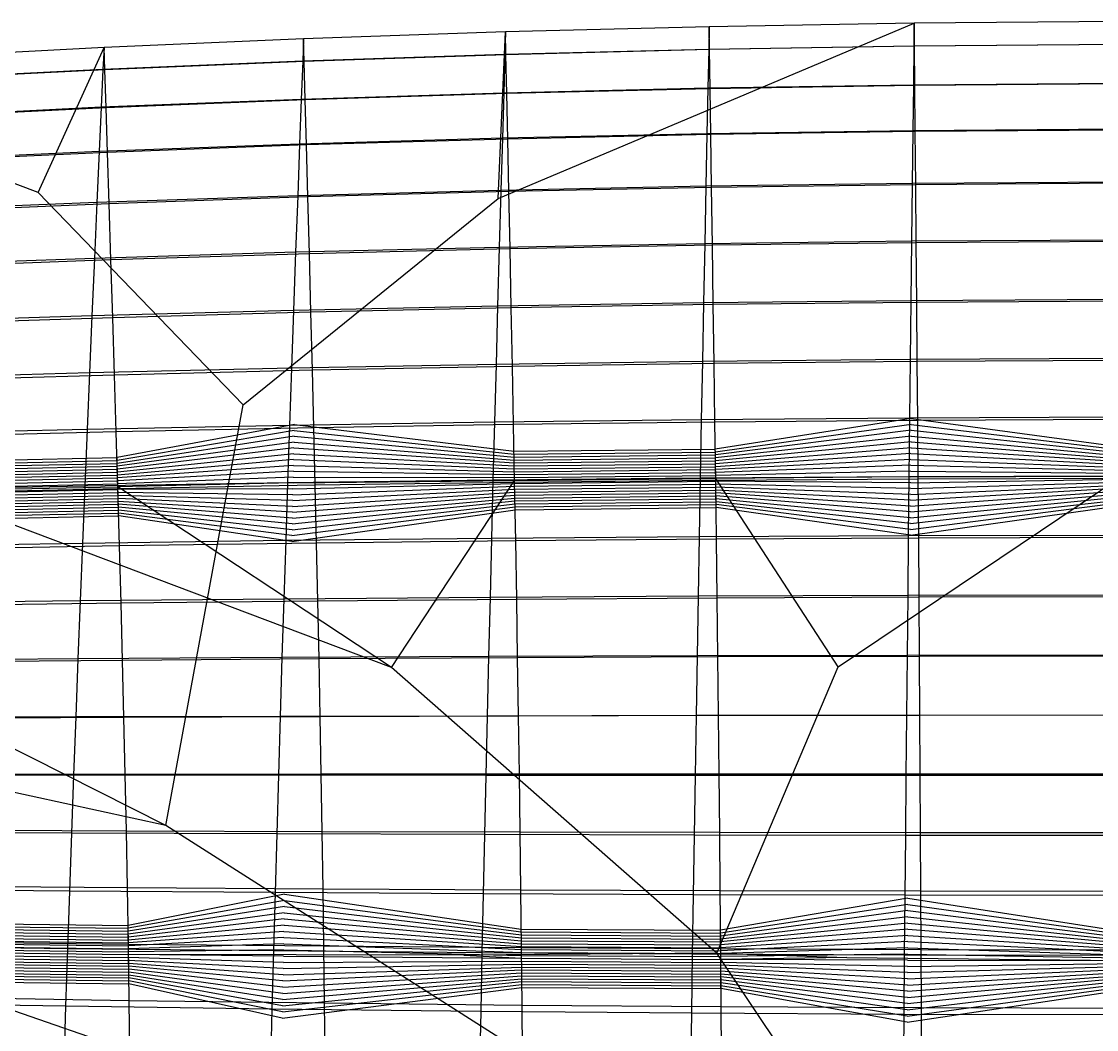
# Model space of a CAD drawing. Extents: x -483 to 483, y 0 to 271.
# Drawn here: x -164.6 to -17.4, y 132.9 to 271 of the extents above; entities that cross this region are included whole.
import ezdxf

# ---------------------------------------------------------------- set-up
doc = ezdxf.new("R2010")
doc.units = 0

msp = doc.modelspace()

# ---------------------------------------------------------------- linework, layer by layer
at = {"layer": 'default', "color": 5, "linetype": 'CONTINUOUS'}
for p, q in [((-14.13, 270.99, 0.13), (-42.338, 270.75, 1.232)), ((-14.13, 270.99, 0.13), (-42.338, 270.75, 1.232)), ((-98.345, 269.56, 6.681), (-126.006, 268.62, 10.994)), ((-98.345, 269.56, 6.681), (-126.006, 268.62, 10.994)), ((-98.345, 269.56, 6.681), (-98.436, 266.461, 5.992)), ((-70.441, 270.28, 3.416), (-98.345, 269.56, 6.681)), ((-70.441, 270.28, 3.416), (-98.345, 269.56, 6.681)), ((-70.441, 270.28, 3.416), (-70.506, 267.159, 2.721)), ((-42.338, 270.75, 1.232), (-70.441, 270.28, 3.416)), ((-42.338, 270.75, 1.232), (-70.441, 270.28, 3.416)), ((-42.338, 270.75, 1.232), (-42.377, 267.614, 0.533)), ((-126.006, 268.62, 10.994), (-153.343, 267.429, 16.342)), ((-126.006, 268.62, 10.994), (-153.343, 267.429, 16.342)), ((-126.006, 268.62, 10.994), (-126.123, 265.55, 10.313)), ((-153.343, 267.429, 16.342), (-180.304, 266.009, 22.682)), ((-153.343, 267.429, 16.342), (-180.304, 266.009, 22.682)), ((-153.343, 267.429, 16.342), (-153.484, 264.397, 15.671)), ((-70.506, 267.159, 2.721), (-98.436, 266.461, 5.992)), ((-70.506, 267.159, 2.721), (-70.616, 261.84, 1.548)), ((-42.377, 267.614, 0.533), (-70.506, 267.159, 2.721)), ((-42.377, 267.614, 0.533), (-42.442, 262.27, -0.647)), ((-14.142, 267.847, -0.571), (-42.377, 267.614, 0.533)), ((-126.123, 265.55, 10.313), (-153.484, 264.397, 15.671)), ((-126.123, 265.55, 10.313), (-126.319, 260.319, 9.164)), ((-98.436, 266.461, 5.992), (-126.123, 265.55, 10.313)), ((-98.436, 266.461, 5.992), (-98.589, 261.18, 4.83)), ((-153.484, 264.397, 15.671), (-180.467, 263.02, 22.023)), ((-153.484, 264.397, 15.671), (-153.721, 259.228, 14.539)), ((-42.442, 262.27, -0.647), (-70.616, 261.84, 1.548)), ((-42.442, 262.27, -0.647), (-42.518, 256.007, -2.021)), ((-14.163, 262.491, -1.754), (-42.442, 262.27, -0.647)), ((-98.589, 261.18, 4.83), (-126.319, 260.319, 9.164)), ((-98.589, 261.18, 4.83), (-98.767, 254.99, 3.475)), ((-70.616, 261.84, 1.548), (-98.589, 261.18, 4.83)), ((-70.616, 261.84, 1.548), (-70.743, 255.606, 0.182)), ((-153.721, 259.228, 14.539), (-180.741, 257.926, 20.911)), ((-153.721, 259.228, 14.539), (-153.998, 253.17, 13.221)), ((-126.319, 260.319, 9.164), (-153.721, 259.228, 14.539)), ((-126.319, 260.319, 9.164), (-126.547, 254.188, 7.825)), ((-98.767, 254.99, 3.475), (-126.547, 254.188, 7.825)), ((-98.767, 254.99, 3.475), (-98.971, 247.852, 1.934)), ((-70.743, 255.606, 0.182), (-98.767, 254.99, 3.475)), ((-70.743, 255.606, 0.182), (-70.889, 248.417, -1.373)), ((-42.518, 256.007, -2.021), (-70.743, 255.606, 0.182)), ((-42.518, 256.007, -2.021), (-42.605, 248.785, -3.585)), ((-14.188, 256.213, -3.133), (-42.518, 256.007, -2.021)), ((-126.547, 254.188, 7.825), (-153.998, 253.17, 13.221)), ((-126.547, 254.188, 7.825), (-126.807, 247.117, 6.302)), ((-153.998, 253.17, 13.221), (-181.061, 251.956, 19.615)), ((-153.998, 253.17, 13.221), (-154.313, 246.184, 11.72)), ((-14.215, 248.973, -4.701), (-42.605, 248.785, -3.585)), ((-98.971, 247.852, 1.934), (-126.807, 247.117, 6.302)), ((-98.971, 247.852, 1.934), (-99.191, 240.033, 0.265)), ((-70.889, 248.417, -1.373), (-98.971, 247.852, 1.934)), ((-70.889, 248.417, -1.373), (-71.046, 240.542, -3.056)), ((-42.605, 248.785, -3.585), (-70.889, 248.417, -1.373)), ((-42.605, 248.785, -3.585), (-42.699, 240.873, -5.278)), ((-154.313, 246.184, 11.72), (-181.425, 245.072, 18.141)), ((-154.313, 246.184, 11.72), (-154.654, 238.532, 10.095)), ((-126.807, 247.117, 6.302), (-154.313, 246.184, 11.72)), ((-126.807, 247.117, 6.302), (-127.088, 239.372, 4.653)), ((-71.046, 240.542, -3.056), (-99.191, 240.033, 0.265)), ((-71.046, 240.542, -3.056), (-71.206, 232.441, -4.764)), ((-42.699, 240.873, -5.278), (-71.046, 240.542, -3.056)), ((-42.699, 240.873, -5.278), (-42.794, 232.734, -6.995)), ((-14.245, 241.043, -6.399), (-42.699, 240.873, -5.278)), ((-127.088, 239.372, 4.653), (-154.654, 238.532, 10.095)), ((-127.088, 239.372, 4.653), (-127.373, 231.404, 2.98)), ((-99.191, 240.033, 0.265), (-127.088, 239.372, 4.653)), ((-99.191, 240.033, 0.265), (-99.414, 231.99, -1.427)), ((-154.654, 238.532, 10.095), (-181.819, 237.53, 16.544)), ((-154.654, 238.532, 10.095), (-155, 230.66, 8.447)), ((-42.794, 232.734, -6.995), (-71.206, 232.441, -4.764)), ((-42.794, 232.734, -6.995), (-42.887, 224.654, -8.67)), ((-14.275, 232.885, -8.12), (-42.794, 232.734, -6.995)), ((-127.373, 231.404, 2.98), (-155, 230.66, 8.447)), ((-127.373, 231.404, 2.98), (-127.652, 223.495, 1.348)), ((-99.414, 231.99, -1.427), (-127.373, 231.404, 2.98)), ((-99.414, 231.99, -1.427), (-99.631, 224.005, -3.078)), ((-71.206, 232.441, -4.764), (-99.414, 231.99, -1.427)), ((-71.206, 232.441, -4.764), (-71.361, 224.399, -6.429)), ((-155, 230.66, 8.447), (-182.218, 229.772, 14.924)), ((-155, 230.66, 8.447), (-155.337, 222.845, 6.839)), ((-99.631, 224.005, -3.078), (-127.652, 223.495, 1.348)), ((-99.631, 224.005, -3.078), (-99.844, 216.079, -4.688)), ((-71.361, 224.399, -6.429), (-99.631, 224.005, -3.078)), ((-71.361, 224.399, -6.429), (-71.513, 216.416, -8.052)), ((-42.887, 224.654, -8.67), (-71.361, 224.399, -6.429)), ((-42.887, 224.654, -8.67), (-42.977, 216.634, -10.302)), ((-14.305, 224.787, -9.8), (-42.887, 224.654, -8.67)), ((-155.337, 222.845, 6.839), (-182.608, 222.07, 13.343)), ((-155.337, 222.845, 6.839), (-155.666, 215.087, 5.271)), ((-127.652, 223.495, 1.348), (-155.337, 222.845, 6.839)), ((-127.652, 223.495, 1.348), (-127.923, 215.643, -0.243)), ((-42.977, 216.634, -10.302), (-71.513, 216.416, -8.052)), ((-42.755, 216.578, -6.292), (-69.595, 212.387, 12.469)), ((-42.977, 216.634, -10.302), (-43.066, 208.595, -11.908)), ((-14.334, 216.748, -11.437), (-42.977, 216.634, -10.302)), ((-155.666, 215.087, 5.271), (-182.989, 214.425, 11.802)), ((-155.666, 215.087, 5.271), (-155.99, 207.312, 3.729)), ((-127.923, 215.643, -0.243), (-155.666, 215.087, 5.271)), ((-127.258, 215.747, 3.656), (-151.556, 211.238, 24.859)), ((-127.923, 215.643, -0.243), (-128.19, 207.773, -1.808)), ((-99.844, 216.079, -4.688), (-127.923, 215.643, -0.243)), ((-99.844, 216.079, -4.688), (-100.052, 208.134, -6.271)), ((-71.513, 216.416, -8.052), (-99.844, 216.079, -4.688)), ((-71.513, 216.416, -8.052), (-71.662, 208.415, -9.649)), ((-42.761, 215.778, -6.395), (-69.589, 211.987, 12.527)), ((-127.276, 214.948, 3.553), (-151.544, 210.837, 24.914)), ((-127.293, 214.148, 3.449), (-151.533, 210.437, 24.97)), ((-42.766, 214.978, -6.499), (-69.584, 211.587, 12.585)), ((-42.772, 214.178, -6.602), (-69.579, 211.187, 12.642)), ((-127.311, 213.348, 3.346), (-151.521, 210.037, 25.026)), ((-127.329, 212.548, 3.242), (-151.509, 209.637, 25.082)), ((-42.778, 213.378, -6.706), (-69.573, 210.787, 12.7)), ((-42.784, 212.578, -6.809), (-69.568, 210.387, 12.757)), ((-127.346, 211.748, 3.139), (-151.498, 209.237, 25.137)), ((-127.364, 210.949, 3.035), (-151.486, 208.837, 25.193)), ((-42.789, 211.778, -6.913), (-69.562, 209.986, 12.815)), ((-42.795, 210.978, -7.016), (-69.557, 209.586, 12.873)), ((-127.382, 210.149, 2.932), (-151.474, 208.437, 25.249)), ((-127.399, 209.349, 2.828), (-151.462, 208.036, 25.305)), ((-42.801, 210.178, -7.12), (-69.552, 209.186, 12.93)), ((-42.807, 209.378, -7.223), (-69.546, 208.786, 12.988)), ((-128.19, 207.773, -1.808), (-155.99, 207.312, 3.729)), ((-127.417, 208.549, 2.725), (-151.451, 207.636, 25.36)), ((-127.435, 207.749, 2.621), (-151.439, 207.236, 25.416)), ((-128.19, 207.773, -1.808), (-128.453, 199.848, -3.348)), ((-100.052, 208.134, -6.271), (-128.19, 207.773, -1.808)), ((-100.052, 208.134, -6.271), (-100.258, 200.133, -7.828)), ((-71.662, 208.415, -9.649), (-100.052, 208.134, -6.271)), ((-71.662, 208.415, -9.649), (-71.809, 200.357, -11.22)), ((-43.066, 208.595, -11.908), (-71.662, 208.415, -9.649)), ((-42.812, 208.578, -7.327), (-69.541, 208.386, 13.045)), ((-42.818, 207.778, -7.431), (-69.536, 207.986, 13.102)), ((-43.066, 208.595, -11.908), (-43.153, 200.499, -13.487)), ((-14.362, 208.69, -13.048), (-43.066, 208.595, -11.908)), ((-155.99, 207.312, 3.729), (-183.363, 206.762, 10.286)), ((-155.99, 207.312, 3.729), (-156.308, 199.481, 2.212)), ((-127.452, 206.95, 2.518), (-151.428, 206.836, 25.471)), ((-127.47, 206.15, 2.414), (-151.416, 206.436, 25.525)), ((-42.824, 206.978, -7.534), (-69.53, 207.586, 13.158)), ((-42.829, 206.178, -7.638), (-69.525, 207.186, 13.214)), ((-42.835, 205.378, -7.741), (-69.52, 206.786, 13.269)), ((-42.841, 204.578, -7.845), (-69.515, 206.386, 13.325)), ((-127.488, 205.35, 2.311), (-151.405, 206.036, 25.579)), ((-127.505, 204.55, 2.207), (-151.394, 205.635, 25.633)), ((-127.523, 203.75, 2.104), (-151.382, 205.235, 25.687)), ((-127.54, 202.95, 2), (-151.371, 204.835, 25.74)), ((-42.847, 203.778, -7.948), (-69.51, 205.986, 13.38)), ((-42.852, 202.978, -8.052), (-69.504, 205.586, 13.436)), ((-42.858, 202.178, -8.155), (-69.499, 205.186, 13.492)), ((-42.864, 201.378, -8.259), (-69.494, 204.786, 13.547)), ((-127.558, 202.151, 1.897), (-151.36, 204.435, 25.794)), ((-127.576, 201.351, 1.793), (-151.349, 204.035, 25.848)), ((-127.593, 200.551, 1.69), (-151.337, 203.635, 25.902)), ((-42.87, 200.578, -8.362), (-69.489, 204.386, 13.603)), ((-127.611, 199.751, 1.587), (-151.326, 203.235, 25.956)), ((-71.809, 200.357, -11.22), (-100.258, 200.133, -7.828)), ((-71.809, 200.357, -11.22), (-71.953, 192.229, -12.76)), ((-43.153, 200.499, -13.487), (-71.809, 200.357, -11.22)), ((-43.153, 200.499, -13.487), (-43.239, 192.333, -15.036)), ((-14.39, 200.575, -14.631), (-43.153, 200.499, -13.487)), ((-156.308, 199.481, 2.212), (-183.731, 199.045, 8.794)), ((-156.308, 199.481, 2.212), (-156.62, 191.582, 0.723)), ((-128.453, 199.848, -3.348), (-156.308, 199.481, 2.212)), ((-128.453, 199.848, -3.348), (-128.71, 191.853, -4.858)), ((-100.258, 200.133, -7.828), (-128.453, 199.848, -3.348)), ((-100.258, 200.133, -7.828), (-100.459, 192.063, -9.355)), ((-156.62, 191.582, 0.723), (-184.092, 191.26, 7.33)), ((-156.62, 191.582, 0.723), (-156.927, 183.644, -0.738)), ((-128.71, 191.853, -4.858), (-156.62, 191.582, 0.723)), ((-128.71, 191.853, -4.858), (-128.963, 183.819, -6.339)), ((-100.459, 192.063, -9.355), (-128.71, 191.853, -4.858)), ((-100.459, 192.063, -9.355), (-100.656, 183.952, -10.853)), ((-71.953, 192.229, -12.76), (-100.459, 192.063, -9.355)), ((-71.953, 192.229, -12.76), (-72.094, 184.06, -14.27)), ((-43.239, 192.333, -15.036), (-71.953, 192.229, -12.76)), ((-43.239, 192.333, -15.036), (-43.323, 184.126, -16.555)), ((-14.418, 192.39, -16.184), (-43.239, 192.333, -15.036)), ((-43.323, 184.126, -16.555), (-72.094, 184.06, -14.27)), ((-43.323, 184.126, -16.555), (-43.405, 175.898, -18.032)), ((-14.444, 184.165, -17.707), (-43.323, 184.126, -16.555)), ((-156.927, 183.644, -0.738), (-184.446, 183.437, 5.894)), ((-156.927, 183.644, -0.738), (-157.225, 175.685, -2.158)), ((-128.963, 183.819, -6.339), (-156.927, 183.644, -0.738)), ((-128.963, 183.819, -6.339), (-129.209, 175.764, -7.78)), ((-100.656, 183.952, -10.853), (-128.963, 183.819, -6.339)), ((-100.656, 183.952, -10.853), (-100.848, 175.82, -12.31)), ((-72.094, 184.06, -14.27), (-100.656, 183.952, -10.853)), ((-72.094, 184.06, -14.27), (-72.232, 175.87, -15.739)), ((-157.225, 175.685, -2.158), (-184.791, 175.593, 4.496)), ((-157.225, 175.685, -2.158), (-157.516, 167.723, -3.545)), ((-129.209, 175.764, -7.78), (-157.225, 175.685, -2.158)), ((-129.209, 175.764, -7.78), (-129.449, 167.705, -9.186)), ((-100.848, 175.82, -12.31), (-129.209, 175.764, -7.78)), ((-100.848, 175.82, -12.31), (-101.036, 167.685, -13.732)), ((-72.232, 175.87, -15.739), (-100.848, 175.82, -12.31)), ((-72.232, 175.87, -15.739), (-72.365, 167.677, -17.173)), ((-43.405, 175.898, -18.032), (-72.232, 175.87, -15.739)), ((-43.405, 175.898, -18.032), (-43.485, 167.667, -19.473)), ((-14.471, 175.917, -19.188), (-43.405, 175.898, -18.032)), ((-157.516, 167.723, -3.545), (-185.128, 167.746, 3.132)), ((-157.516, 167.723, -3.545), (-157.799, 159.771, -4.894)), ((-129.449, 167.705, -9.186), (-157.516, 167.723, -3.545)), ((-129.449, 167.705, -9.186), (-129.682, 159.658, -10.554)), ((-101.036, 167.685, -13.732), (-129.449, 167.705, -9.186)), ((-101.036, 167.685, -13.732), (-101.218, 159.561, -15.115)), ((-72.365, 167.677, -17.173), (-101.036, 167.685, -13.732)), ((-72.365, 167.677, -17.173), (-72.496, 159.495, -18.567)), ((-43.485, 167.667, -19.473), (-72.365, 167.677, -17.173)), ((-43.485, 167.667, -19.473), (-43.563, 159.447, -20.875)), ((-14.496, 167.667, -20.633), (-43.485, 167.667, -19.473)), ((-157.799, 159.771, -4.894), (-185.455, 159.909, 1.804)), ((-157.799, 159.771, -4.894), (-158.076, 151.838, -6.213)), ((-129.682, 159.658, -10.554), (-157.799, 159.771, -4.894)), ((-129.682, 159.658, -10.554), (-129.91, 151.629, -11.891)), ((-101.218, 159.561, -15.115), (-129.682, 159.658, -10.554)), ((-101.218, 159.561, -15.115), (-101.396, 151.456, -16.466)), ((-72.496, 159.495, -18.567), (-101.218, 159.561, -15.115)), ((-72.496, 159.495, -18.567), (-72.623, 151.332, -19.929)), ((-43.563, 159.447, -20.875), (-72.496, 159.495, -18.567)), ((-43.563, 159.447, -20.875), (-43.638, 151.246, -22.244)), ((-14.521, 159.428, -22.038), (-43.563, 159.447, -20.875)), ((-158.076, 151.838, -6.213), (-185.775, 152.09, 0.507)), ((-158.076, 151.838, -6.213), (-158.344, 143.928, -7.491)), ((-129.91, 151.629, -11.891), (-158.076, 151.838, -6.213)), ((-128.597, 151.405, -4.191), (-150.048, 147.125, 32.048)), ((-128.613, 150.555, -4.286), (-150.041, 146.725, 32.08)), ((-129.91, 151.629, -11.891), (-130.131, 143.623, -13.187)), ((-101.396, 151.456, -16.466), (-129.91, 151.629, -11.891)), ((-101.396, 151.456, -16.466), (-101.569, 143.375, -17.776)), ((-72.623, 151.332, -19.929), (-101.396, 151.456, -16.466)), ((-72.623, 151.332, -19.929), (-72.747, 143.193, -21.249)), ((-43.638, 151.246, -22.244), (-72.623, 151.332, -19.929)), ((-43.198, 150.851, -14.299), (-68.879, 146.458, 20.128)), ((-43.638, 151.246, -22.244), (-43.712, 143.069, -23.571)), ((-14.545, 151.207, -23.411), (-43.638, 151.246, -22.244)), ((-128.629, 149.706, -4.381), (-150.034, 146.325, 32.112)), ((-128.645, 148.856, -4.477), (-150.027, 145.925, 32.145)), ((-43.204, 150.001, -14.394), (-68.876, 146.058, 20.162)), ((-43.209, 149.151, -14.49), (-68.873, 145.658, 20.195)), ((-128.662, 148.006, -4.572), (-150.021, 145.525, 32.177)), ((-43.214, 148.301, -14.585), (-68.87, 145.258, 20.229)), ((-43.219, 147.451, -14.68), (-68.866, 144.858, 20.262)), ((-128.678, 147.156, -4.667), (-150.014, 145.125, 32.209)), ((-128.694, 146.306, -4.763), (-150.007, 144.725, 32.241)), ((-43.225, 146.601, -14.775), (-68.863, 144.458, 20.296)), ((-128.71, 145.457, -4.858), (-150.001, 144.325, 32.271)), ((-128.727, 144.607, -4.953), (-149.995, 143.925, 32.3)), ((-43.23, 145.751, -14.871), (-68.86, 144.058, 20.329)), ((-43.235, 144.901, -14.966), (-68.857, 143.658, 20.361)), ((-158.344, 143.928, -7.491), (-186.086, 144.294, -0.751)), ((-158.344, 143.928, -7.491), (-158.604, 136.049, -8.73)), ((-130.131, 143.623, -13.187), (-158.344, 143.928, -7.491)), ((-128.743, 143.757, -5.049), (-149.989, 143.525, 32.328)), ((-128.759, 142.907, -5.144), (-149.983, 143.125, 32.357)), ((-130.131, 143.623, -13.187), (-130.345, 135.65, -14.442)), ((-101.569, 143.375, -17.776), (-130.131, 143.623, -13.187)), ((-101.569, 143.375, -17.776), (-101.736, 135.325, -19.044)), ((-72.747, 143.193, -21.249), (-101.569, 143.375, -17.776)), ((-72.747, 143.193, -21.249), (-72.866, 135.087, -22.528)), ((-43.712, 143.069, -23.571), (-72.747, 143.193, -21.249)), ((-43.241, 144.051, -15.061), (-68.854, 143.258, 20.391)), ((-43.246, 143.201, -15.156), (-68.852, 142.858, 20.421)), ((-43.712, 143.069, -23.571), (-43.783, 134.924, -24.856)), ((-14.568, 143.011, -24.741), (-43.712, 143.069, -23.571)), ((-128.775, 142.057, -5.239), (-149.977, 142.725, 32.386)), ((-128.792, 141.207, -5.335), (-149.971, 142.324, 32.414)), ((-128.808, 140.358, -5.43), (-149.965, 141.924, 32.443)), ((-128.824, 139.508, -5.525), (-149.959, 141.524, 32.471)), ((-43.251, 142.351, -15.251), (-68.849, 142.458, 20.451)), ((-43.256, 141.501, -15.347), (-68.846, 142.058, 20.481)), ((-43.262, 140.651, -15.442), (-68.843, 141.658, 20.511)), ((-128.84, 138.658, -5.621), (-149.953, 141.124, 32.5)), ((-128.857, 137.808, -5.716), (-149.947, 140.724, 32.528)), ((-128.873, 136.958, -5.811), (-149.941, 140.324, 32.557)), ((-128.889, 136.108, -5.907), (-149.935, 139.924, 32.586)), ((-43.267, 139.801, -15.537), (-68.84, 141.258, 20.54)), ((-43.272, 138.951, -15.632), (-68.838, 140.858, 20.57)), ((-43.278, 138.101, -15.727), (-68.835, 140.458, 20.6)), ((-43.283, 137.251, -15.823), (-68.832, 140.058, 20.63)), ((-128.906, 135.259, -6.002), (-149.929, 139.524, 32.614)), ((-128.922, 134.409, -6.097), (-149.923, 139.124, 32.643)), ((-43.288, 136.401, -15.918), (-68.829, 139.658, 20.66)), ((-43.293, 135.551, -16.013), (-68.826, 139.258, 20.69)), ((-43.299, 134.701, -16.108), (-68.824, 138.858, 20.72)), ((-43.304, 133.851, -16.204), (-68.821, 138.458, 20.75)), ((-158.604, 136.049, -8.73), (-186.387, 136.53, -1.971)), ((-158.604, 136.049, -8.73), (-158.854, 128.207, -9.922)), ((-130.345, 135.65, -14.442), (-158.604, 136.049, -8.73)), ((-130.345, 135.65, -14.442), (-130.551, 127.713, -15.65)), ((-101.736, 135.325, -19.044), (-130.345, 135.65, -14.442)), ((-101.736, 135.325, -19.044), (-101.897, 127.313, -20.265)), ((-72.866, 135.087, -22.528), (-101.736, 135.325, -19.044)), ((-72.866, 135.087, -22.528), (-72.981, 127.018, -23.758)), ((-43.783, 134.924, -24.856), (-72.866, 135.087, -22.528)), ((-43.783, 134.924, -24.856), (-43.852, 126.818, -26.093)), ((-14.591, 134.848, -26.03), (-43.783, 134.924, -24.856))]:
    msp.add_line(p, q, dxfattribs=at)
at = {"layer": 'default', "color": 30, "linetype": 'CONTINUOUS'}
for p, q in [((-99.33, 246.731, 96.191), (-42.338, 270.75, 1.232)), ((-99.33, 246.731, 96.191), (-98.345, 269.56, 6.681)), ((-162.368, 247.553, 94.462), (-153.343, 267.429, 16.342)), ((-162.368, 247.553, 94.462), (-206.811, 264.368, 30.019)), ((-134.298, 218.474, 207.451), (-162.368, 247.553, 94.462)), ((-134.298, 218.474, 207.451), (-99.33, 246.731, 96.191)), ((-144.868, 160.838, 432.962), (-134.298, 218.474, 207.451)), ((-144.868, 160.838, 432.962), (-369.351, 209.379, 259.193)), ((-144.868, 160.838, 432.962), (-235.596, 206.566, 259.531)), ((-33.619, 89.974, 702.409), (-144.868, 160.838, 432.962))]:
    msp.add_line(p, q, dxfattribs=at)
at = {"layer": 'default', "color": 3, "linetype": 'CONTINUOUS'}
for p, q in [((-98.277, 266.438, 7.196), (-98.345, 269.56, 6.681)), ((-70.392, 267.137, 3.939), (-70.441, 270.28, 3.416)), ((-42.309, 267.593, 1.76), (-42.338, 270.75, 1.232)), ((-125.92, 265.527, 11.499), (-126.006, 268.62, 10.994)), ((-153.24, 264.372, 16.835), (-153.343, 267.429, 16.342)), ((-70.392, 267.137, 3.939), (-98.277, 266.438, 7.196)), ((-42.309, 267.593, 1.76), (-70.392, 267.137, 3.939)), ((-70.31, 261.779, 4.82), (-70.392, 267.137, 3.939)), ((-14.121, 267.825, 0.66), (-42.309, 267.593, 1.76)), ((-42.26, 262.21, 2.649), (-42.309, 267.593, 1.76)), ((-125.92, 265.527, 11.499), (-153.24, 264.372, 16.835)), ((-98.277, 266.438, 7.196), (-125.92, 265.527, 11.499)), ((-125.775, 260.255, 12.35), (-125.92, 265.527, 11.499)), ((-98.162, 261.118, 8.065), (-98.277, 266.438, 7.196)), ((-153.24, 264.372, 16.835), (-180.186, 262.995, 23.161)), ((-153.065, 259.162, 17.666), (-153.24, 264.372, 16.835)), ((-42.26, 262.21, 2.649), (-70.31, 261.779, 4.82)), ((-14.105, 262.431, 1.554), (-42.26, 262.21, 2.649)), ((-42.202, 255.898, 3.683), (-42.26, 262.21, 2.649)), ((-98.162, 261.118, 8.065), (-125.775, 260.255, 12.35)), ((-70.31, 261.779, 4.82), (-98.162, 261.118, 8.065)), ((-98.029, 254.877, 9.073), (-98.162, 261.118, 8.065)), ((-70.214, 255.495, 5.843), (-70.31, 261.779, 4.82)), ((-125.775, 260.255, 12.35), (-153.065, 259.162, 17.666)), ((-125.606, 254.072, 13.34), (-125.775, 260.255, 12.35)), ((-153.065, 259.162, 17.666), (-179.987, 257.858, 23.968)), ((-152.863, 253.051, 18.631), (-153.065, 259.162, 17.666)), ((-98.029, 254.877, 9.073), (-125.606, 254.072, 13.34)), ((-70.214, 255.495, 5.843), (-98.029, 254.877, 9.073)), ((-97.879, 247.688, 10.216), (-98.029, 254.877, 9.073)), ((-42.202, 255.898, 3.683), (-70.214, 255.495, 5.843)), ((-70.106, 248.257, 7.003), (-70.214, 255.495, 5.843)), ((-14.087, 256.105, 2.592), (-42.202, 255.898, 3.683)), ((-42.138, 248.626, 4.854), (-42.202, 255.898, 3.683)), ((-125.606, 254.072, 13.34), (-152.863, 253.051, 18.631)), ((-125.415, 246.949, 14.461), (-125.606, 254.072, 13.34)), ((-152.863, 253.051, 18.631), (-179.755, 251.833, 24.906)), ((-152.633, 246.011, 19.725), (-152.863, 253.051, 18.631)), ((-97.879, 247.688, 10.216), (-125.415, 246.949, 14.461)), ((-70.106, 248.257, 7.003), (-97.879, 247.688, 10.216)), ((-97.716, 239.826, 11.45), (-97.879, 247.688, 10.216)), ((-42.138, 248.626, 4.854), (-70.106, 248.257, 7.003)), ((-69.989, 240.34, 8.255), (-70.106, 248.257, 7.003)), ((-14.066, 248.816, 3.769), (-42.138, 248.626, 4.854)), ((-42.068, 240.673, 6.118), (-42.138, 248.626, 4.854)), ((-152.633, 246.011, 19.725), (-179.493, 244.892, 25.968)), ((-125.415, 246.949, 14.461), (-152.633, 246.011, 19.725)), ((-152.386, 238.311, 20.905), (-152.633, 246.011, 19.725)), ((-125.209, 239.158, 15.67), (-125.415, 246.949, 14.461)), ((-69.989, 240.34, 8.255), (-97.716, 239.826, 11.45)), ((-42.068, 240.673, 6.118), (-69.989, 240.34, 8.255)), ((-69.871, 232.196, 9.519), (-69.989, 240.34, 8.255)), ((-14.043, 240.845, 5.039), (-42.068, 240.673, 6.118)), ((-41.997, 232.493, 7.394), (-42.068, 240.673, 6.118)), ((-125.209, 239.158, 15.67), (-152.386, 238.311, 20.905)), ((-97.716, 239.826, 11.45), (-125.209, 239.158, 15.67)), ((-125, 231.146, 16.891), (-125.209, 239.158, 15.67)), ((-97.552, 231.739, 12.696), (-97.716, 239.826, 11.45)), ((-152.386, 238.311, 20.905), (-179.211, 237.301, 27.114)), ((-152.136, 230.392, 22.096), (-152.386, 238.311, 20.905)), ((-97.552, 231.739, 12.696), (-125, 231.146, 16.891)), ((-69.871, 232.196, 9.519), (-97.552, 231.739, 12.696)), ((-97.393, 223.719, 13.902), (-97.552, 231.739, 12.696)), ((-41.997, 232.493, 7.394), (-69.871, 232.196, 9.519)), ((-69.756, 224.121, 10.744), (-69.871, 232.196, 9.519)), ((-14.021, 232.647, 6.322), (-41.997, 232.493, 7.394)), ((-41.928, 224.381, 8.631), (-41.997, 232.493, 7.394)), ((-152.136, 230.392, 22.096), (-178.925, 229.493, 28.27)), ((-125, 231.146, 16.891), (-152.136, 230.392, 22.096)), ((-151.894, 222.538, 23.25), (-152.136, 230.392, 22.096)), ((-124.799, 223.199, 18.075), (-125, 231.146, 16.891)), ((-69.756, 224.121, 10.744), (-97.393, 223.719, 13.902)), ((-41.928, 224.381, 8.631), (-69.756, 224.121, 10.744)), ((-69.645, 216.107, 11.934), (-69.756, 224.121, 10.744)), ((-13.999, 224.516, 7.565), (-41.928, 224.381, 8.631)), ((-41.862, 216.33, 9.833), (-41.928, 224.381, 8.631)), ((-151.894, 222.538, 23.25), (-178.649, 221.75, 29.391)), ((-124.799, 223.199, 18.075), (-151.894, 222.538, 23.25)), ((-151.659, 214.744, 24.37), (-151.894, 222.538, 23.25)), ((-97.393, 223.719, 13.902), (-124.799, 223.199, 18.075)), ((-124.603, 215.314, 19.223), (-124.799, 223.199, 18.075)), ((-97.238, 215.761, 15.074), (-97.393, 223.719, 13.902)), ((-124.603, 215.314, 19.223), (-151.659, 214.744, 24.37)), ((-97.238, 215.761, 15.074), (-124.603, 215.314, 19.223)), ((-124.413, 207.431, 20.337), (-124.603, 215.314, 19.223)), ((-69.645, 216.107, 11.934), (-97.238, 215.761, 15.074)), ((-97.089, 207.805, 16.211), (-97.238, 215.761, 15.074)), ((-41.862, 216.33, 9.833), (-69.645, 216.107, 11.934)), ((-69.537, 208.096, 13.087), (-69.645, 216.107, 11.934)), ((-13.978, 216.447, 8.772), (-41.862, 216.33, 9.833)), ((-41.797, 208.283, 10.998), (-41.862, 216.33, 9.833)), ((-151.659, 214.744, 24.37), (-178.381, 214.066, 30.478)), ((-151.431, 206.953, 25.456), (-151.659, 214.744, 24.37)), ((-97.089, 207.805, 16.211), (-124.413, 207.431, 20.337)), ((-69.537, 208.096, 13.087), (-97.089, 207.805, 16.211)), ((-96.943, 199.814, 17.312), (-97.089, 207.805, 16.211)), ((-41.797, 208.283, 10.998), (-69.537, 208.096, 13.087)), ((-69.433, 200.05, 14.205), (-69.537, 208.096, 13.087)), ((-13.957, 208.381, 9.942), (-41.797, 208.283, 10.998)), ((-41.735, 200.2, 12.127), (-41.797, 208.283, 10.998)), ((-151.431, 206.953, 25.456), (-178.121, 206.385, 31.532)), ((-124.413, 207.431, 20.337), (-151.431, 206.953, 25.456)), ((-151.21, 199.129, 26.507), (-151.431, 206.953, 25.456)), ((-124.229, 199.514, 21.416), (-124.413, 207.431, 20.337)), ((-151.21, 199.129, 26.507), (-177.869, 198.671, 32.552)), ((-124.229, 199.514, 21.416), (-151.21, 199.129, 26.507)), ((-151, 191.28, 27.511), (-151.21, 199.129, 26.507)), ((-96.943, 199.814, 17.312), (-124.229, 199.514, 21.416)), ((-124.053, 191.573, 22.446), (-124.229, 199.514, 21.416)), ((-69.433, 200.05, 14.205), (-96.943, 199.814, 17.312)), ((-96.805, 191.8, 18.363), (-96.943, 199.814, 17.312)), ((-41.735, 200.2, 12.127), (-69.433, 200.05, 14.205)), ((-69.333, 191.979, 15.273), (-69.433, 200.05, 14.205)), ((-13.937, 200.28, 11.077), (-41.735, 200.2, 12.127)), ((-41.675, 192.093, 13.205), (-41.735, 200.2, 12.127)), ((-124.053, 191.573, 22.446), (-151, 191.28, 27.511)), ((-96.805, 191.8, 18.363), (-124.053, 191.573, 22.446)), ((-123.886, 183.638, 23.423), (-124.053, 191.573, 22.446)), ((-69.333, 191.979, 15.273), (-96.805, 191.8, 18.363)), ((-96.673, 183.791, 19.361), (-96.805, 191.8, 18.363)), ((-41.675, 192.093, 13.205), (-69.333, 191.979, 15.273)), ((-69.238, 183.914, 16.286), (-69.333, 191.979, 15.273)), ((-13.918, 192.155, 12.161), (-41.675, 192.093, 13.205)), ((-41.618, 183.991, 14.229), (-41.675, 192.093, 13.205)), ((-151, 191.28, 27.511), (-177.629, 190.933, 33.525)), ((-150.8, 183.438, 28.463), (-151, 191.28, 27.511)), ((-150.8, 183.438, 28.463), (-177.401, 183.201, 34.448)), ((-123.886, 183.638, 23.423), (-150.8, 183.438, 28.463)), ((-150.613, 175.616, 29.353), (-150.8, 183.438, 28.463)), ((-96.673, 183.791, 19.361), (-123.886, 183.638, 23.423)), ((-123.73, 175.723, 24.337), (-123.886, 183.638, 23.423)), ((-69.238, 183.914, 16.286), (-96.673, 183.791, 19.361)), ((-96.55, 175.803, 20.294), (-96.673, 183.791, 19.361)), ((-41.618, 183.991, 14.229), (-69.238, 183.914, 16.286)), ((-69.149, 175.871, 17.235), (-69.238, 183.914, 16.286)), ((-13.9, 184.035, 13.19), (-41.618, 183.991, 14.229)), ((-41.565, 175.911, 15.188), (-41.618, 183.991, 14.229)), ((-150.613, 175.616, 29.353), (-177.188, 175.49, 35.31)), ((-123.73, 175.723, 24.337), (-150.613, 175.616, 29.353)), ((-150.44, 167.821, 30.18), (-150.613, 175.616, 29.353)), ((-96.55, 175.803, 20.294), (-123.73, 175.723, 24.337)), ((-123.585, 167.836, 25.187), (-123.73, 175.723, 24.337)), ((-69.149, 175.871, 17.235), (-96.55, 175.803, 20.294)), ((-96.436, 167.842, 21.163), (-96.55, 175.803, 20.294)), ((-41.565, 175.911, 15.188), (-69.149, 175.871, 17.235)), ((-69.067, 167.855, 18.117), (-69.149, 175.871, 17.235)), ((-13.883, 175.936, 14.154), (-41.565, 175.911, 15.188)), ((-41.516, 167.858, 16.08), (-41.565, 175.911, 15.188)), ((-150.44, 167.821, 30.18), (-176.991, 167.805, 36.111)), ((-123.585, 167.836, 25.187), (-150.44, 167.821, 30.18)), ((-150.28, 160.046, 30.941), (-150.44, 167.821, 30.18)), ((-96.436, 167.842, 21.163), (-123.585, 167.836, 25.187)), ((-123.452, 159.97, 25.97), (-123.585, 167.836, 25.187)), ((-69.067, 167.855, 18.117), (-96.436, 167.842, 21.163)), ((-96.33, 159.903, 21.964), (-96.436, 167.842, 21.163)), ((-41.516, 167.858, 16.08), (-69.067, 167.855, 18.117)), ((-68.991, 159.86, 18.932), (-69.067, 167.855, 18.117)), ((-13.867, 167.865, 15.051), (-41.516, 167.858, 16.08)), ((-41.47, 159.827, 16.903), (-41.516, 167.858, 16.08)), ((-150.28, 160.046, 30.941), (-176.809, 160.141, 36.847)), ((-150.134, 152.28, 31.635), (-150.28, 160.046, 30.941)), ((-123.452, 159.97, 25.97), (-150.28, 160.046, 30.941)), ((-123.33, 152.111, 26.684), (-123.452, 159.97, 25.97)), ((-96.33, 159.903, 21.964), (-123.452, 159.97, 25.97)), ((-96.234, 151.972, 22.694), (-96.33, 159.903, 21.964)), ((-68.991, 159.86, 18.932), (-96.33, 159.903, 21.964)), ((-68.921, 151.873, 19.674), (-68.991, 159.86, 18.932)), ((-41.47, 159.827, 16.903), (-68.991, 159.86, 18.932)), ((-41.429, 151.804, 17.654), (-41.47, 159.827, 16.903)), ((-13.852, 159.815, 15.878), (-41.47, 159.827, 16.903)), ((-150.134, 152.28, 31.635), (-176.644, 152.485, 37.517)), ((-150.004, 144.524, 32.257), (-150.134, 152.28, 31.635)), ((-123.33, 152.111, 26.684), (-150.134, 152.28, 31.635)), ((-123.221, 144.264, 27.326), (-123.33, 152.111, 26.684)), ((-96.234, 151.972, 22.694), (-123.33, 152.111, 26.684)), ((-96.147, 144.051, 23.35), (-96.234, 151.972, 22.694)), ((-68.921, 151.873, 19.674), (-96.234, 151.972, 22.694)), ((-68.859, 143.897, 20.343), (-68.921, 151.873, 19.674)), ((-41.429, 151.804, 17.654), (-68.921, 151.873, 19.674)), ((-41.391, 143.791, 18.331), (-41.429, 151.804, 17.654)), ((-13.839, 151.774, 16.634), (-41.429, 151.804, 17.654)), ((-150.004, 144.524, 32.257), (-176.495, 144.839, 38.118)), ((-149.888, 136.803, 32.808), (-150.004, 144.524, 32.257)), ((-123.221, 144.264, 27.326), (-150.004, 144.524, 32.257)), ((-123.124, 136.451, 27.895), (-123.221, 144.264, 27.326)), ((-96.147, 144.051, 23.35), (-123.221, 144.264, 27.326)), ((-96.07, 136.165, 23.934), (-96.147, 144.051, 23.35)), ((-68.859, 143.897, 20.343), (-96.147, 144.051, 23.35)), ((-68.803, 135.956, 20.937), (-68.859, 143.897, 20.343)), ((-41.391, 143.791, 18.331), (-68.859, 143.897, 20.343)), ((-41.358, 135.814, 18.932), (-41.391, 143.791, 18.331)), ((-13.827, 143.743, 17.314), (-41.391, 143.791, 18.331)), ((-149.888, 136.803, 32.808), (-176.364, 137.227, 38.649)), ((-149.789, 129.139, 33.28), (-149.888, 136.803, 32.808)), ((-123.124, 136.451, 27.895), (-149.888, 136.803, 32.808)), ((-123.04, 128.696, 28.382), (-123.124, 136.451, 27.895)), ((-96.07, 136.165, 23.934), (-123.124, 136.451, 27.895)), ((-96.004, 128.339, 24.435), (-96.07, 136.165, 23.934)), ((-68.803, 135.956, 20.937), (-96.07, 136.165, 23.934)), ((-68.756, 128.075, 21.448), (-68.803, 135.956, 20.937)), ((-41.358, 135.814, 18.932), (-68.803, 135.956, 20.937)), ((-41.329, 127.896, 19.449), (-41.358, 135.814, 18.932)), ((-13.816, 135.748, 17.919), (-41.358, 135.814, 18.932))]:
    msp.add_line(p, q, dxfattribs=at)
at = {"layer": 'default', "color": 1, "linetype": 'CONTINUOUS'}
for p, q in [((-42.755, 216.578, -6.292), (-13.968, 212.674, 9.319)), ((-127.258, 215.747, 3.656), (-97.169, 212.094, 15.598)), ((-42.761, 215.778, -6.395), (-13.967, 212.274, 9.377)), ((-127.293, 214.148, 3.449), (-97.154, 211.294, 15.712)), ((-127.276, 214.948, 3.553), (-97.162, 211.694, 15.655)), ((-42.772, 214.178, -6.602), (-13.965, 211.474, 9.494)), ((-42.766, 214.978, -6.499), (-13.966, 211.874, 9.435)), ((-127.329, 212.548, 3.242), (-97.139, 210.494, 15.827)), ((-127.311, 213.348, 3.346), (-97.147, 210.894, 15.769)), ((-42.784, 212.578, -6.809), (-13.963, 210.674, 9.61)), ((-42.778, 213.378, -6.706), (-13.964, 211.074, 9.552)), ((-127.364, 210.949, 3.035), (-97.124, 209.694, 15.941)), ((-127.346, 211.748, 3.139), (-97.132, 210.094, 15.884)), ((-42.795, 210.978, -7.016), (-13.961, 209.874, 9.726)), ((-42.789, 211.778, -6.913), (-13.962, 210.274, 9.668)), ((-127.399, 209.349, 2.828), (-97.109, 208.894, 16.055)), ((-127.382, 210.149, 2.932), (-97.117, 209.294, 15.998)), ((-42.807, 209.378, -7.223), (-13.959, 209.074, 9.842)), ((-42.801, 210.178, -7.12), (-13.96, 209.474, 9.784)), ((-127.452, 206.95, 2.518), (-97.087, 207.693, 16.226)), ((-127.435, 207.749, 2.621), (-97.094, 208.093, 16.169)), ((-127.417, 208.549, 2.725), (-97.102, 208.494, 16.112)), ((-42.824, 206.978, -7.534), (-13.956, 207.874, 10.014)), ((-42.818, 207.778, -7.431), (-13.957, 208.274, 9.958)), ((-42.812, 208.578, -7.327), (-13.958, 208.674, 9.9)), ((-127.505, 204.55, 2.207), (-97.065, 206.493, 16.391)), ((-127.488, 205.35, 2.311), (-97.072, 206.893, 16.336)), ((-127.47, 206.15, 2.414), (-97.079, 207.293, 16.281)), ((-42.847, 203.778, -7.948), (-13.952, 206.274, 10.238)), ((-42.841, 204.578, -7.845), (-13.953, 206.674, 10.182)), ((-42.835, 205.378, -7.741), (-13.954, 207.074, 10.126)), ((-42.829, 206.178, -7.638), (-13.955, 207.474, 10.07)), ((-127.576, 201.351, 1.793), (-97.036, 204.893, 16.612)), ((-127.558, 202.151, 1.897), (-97.043, 205.293, 16.557)), ((-127.54, 202.95, 2), (-97.05, 205.693, 16.502)), ((-127.523, 203.75, 2.104), (-97.057, 206.093, 16.446)), ((-42.864, 201.378, -8.259), (-13.949, 205.074, 10.406)), ((-42.858, 202.178, -8.155), (-13.95, 205.474, 10.35)), ((-42.852, 202.978, -8.052), (-13.951, 205.874, 10.294)), ((-127.611, 199.751, 1.587), (-97.021, 204.093, 16.722)), ((-127.593, 200.551, 1.69), (-97.028, 204.493, 16.667)), ((-42.87, 200.578, -8.362), (-13.948, 204.674, 10.462)), ((-128.613, 150.555, -4.286), (-96.171, 146.222, 23.171)), ((-128.597, 151.405, -4.191), (-96.175, 146.622, 23.137)), ((-43.198, 150.851, -14.299), (-13.831, 146.294, 17.098)), ((-128.645, 148.856, -4.477), (-96.162, 145.422, 23.237)), ((-128.629, 149.706, -4.381), (-96.167, 145.822, 23.204)), ((-43.209, 149.151, -14.49), (-13.83, 145.494, 17.166)), ((-43.204, 150.001, -14.394), (-13.83, 145.894, 17.132)), ((-128.662, 148.006, -4.572), (-96.158, 145.022, 23.27)), ((-43.219, 147.451, -14.68), (-13.828, 144.694, 17.233)), ((-43.214, 148.301, -14.585), (-13.829, 145.094, 17.199)), ((-128.694, 146.306, -4.763), (-96.149, 144.222, 23.336)), ((-128.678, 147.156, -4.667), (-96.154, 144.622, 23.303)), ((-43.225, 146.601, -14.775), (-13.828, 144.294, 17.267)), ((-128.727, 144.607, -4.953), (-96.141, 143.422, 23.397)), ((-128.71, 145.457, -4.858), (-96.145, 143.822, 23.367)), ((-43.235, 144.901, -14.966), (-13.827, 143.494, 17.333)), ((-43.23, 145.751, -14.871), (-13.827, 143.894, 17.301)), ((-128.759, 142.907, -5.144), (-96.133, 142.621, 23.456)), ((-128.743, 143.757, -5.049), (-96.137, 143.022, 23.427)), ((-43.246, 143.201, -15.156), (-13.826, 142.694, 17.393)), ((-43.241, 144.051, -15.061), (-13.826, 143.094, 17.363)), ((-128.808, 140.358, -5.43), (-96.122, 141.421, 23.545)), ((-128.792, 141.207, -5.335), (-96.126, 141.821, 23.515)), ((-128.775, 142.057, -5.239), (-96.129, 142.221, 23.486)), ((-43.262, 140.651, -15.442), (-13.824, 141.494, 17.484)), ((-43.256, 141.501, -15.347), (-13.825, 141.894, 17.454)), ((-43.251, 142.351, -15.251), (-13.825, 142.294, 17.424)), ((-128.857, 137.808, -5.716), (-96.11, 140.221, 23.634)), ((-128.84, 138.658, -5.621), (-96.114, 140.621, 23.604)), ((-128.824, 139.508, -5.525), (-96.118, 141.021, 23.575)), ((-43.278, 138.101, -15.727), (-13.822, 140.294, 17.575)), ((-43.272, 138.951, -15.632), (-13.823, 140.694, 17.545)), ((-43.267, 139.801, -15.537), (-13.824, 141.094, 17.514)), ((-128.922, 134.409, -6.097), (-96.094, 138.621, 23.752)), ((-128.906, 135.259, -6.002), (-96.098, 139.021, 23.723)), ((-128.889, 136.108, -5.907), (-96.102, 139.421, 23.693)), ((-128.873, 136.958, -5.811), (-96.106, 139.821, 23.663)), ((-43.299, 134.701, -16.108), (-13.82, 138.694, 17.696)), ((-43.293, 135.551, -16.013), (-13.821, 139.094, 17.666)), ((-43.288, 136.401, -15.918), (-13.821, 139.494, 17.636)), ((-43.283, 137.251, -15.823), (-13.822, 139.894, 17.605)), ((-43.304, 133.851, -16.204), (-13.82, 138.294, 17.726))]:
    msp.add_line(p, q, dxfattribs=at)
at = {"layer": 'default', "color": 2, "linetype": 'CONTINUOUS'}
for p, q in [((-97.169, 212.094, 15.598), (-69.595, 212.387, 12.469)), ((-69.589, 211.987, 12.527), (-69.595, 212.387, 12.469)), ((-178.265, 210.666, 30.944), (-151.556, 211.238, 24.859)), ((-178.252, 210.266, 30.999), (-151.544, 210.837, 24.914)), ((-151.544, 210.837, 24.914), (-151.556, 211.238, 24.859)), ((-151.533, 210.437, 24.97), (-151.544, 210.837, 24.914)), ((-97.162, 211.694, 15.655), (-97.169, 211.694, 15.598)), ((-97.162, 211.694, 15.655), (-69.589, 211.987, 12.527)), ((-97.154, 211.294, 15.712), (-97.162, 211.294, 15.655)), ((-97.154, 211.294, 15.712), (-69.584, 211.587, 12.585)), ((-97.147, 210.894, 15.769), (-97.154, 210.894, 15.712)), ((-97.147, 210.894, 15.769), (-69.579, 211.187, 12.642)), ((-97.139, 210.494, 15.827), (-69.573, 210.787, 12.7)), ((-69.584, 211.587, 12.585), (-69.589, 211.987, 12.527)), ((-69.579, 211.187, 12.642), (-69.584, 211.587, 12.585)), ((-69.573, 210.787, 12.7), (-69.579, 211.187, 12.642)), ((-69.568, 210.387, 12.757), (-69.573, 210.787, 12.7)), ((-178.238, 209.866, 31.054), (-151.533, 210.437, 24.97)), ((-178.225, 209.465, 31.109), (-151.521, 210.037, 25.026)), ((-178.211, 209.065, 31.164), (-151.509, 209.637, 25.082)), ((-178.198, 208.665, 31.219), (-151.498, 209.237, 25.137)), ((-151.521, 210.037, 25.026), (-151.533, 210.437, 24.97)), ((-151.509, 209.637, 25.082), (-151.521, 210.037, 25.026)), ((-151.498, 209.237, 25.137), (-151.509, 209.637, 25.082)), ((-151.486, 208.837, 25.193), (-151.498, 209.237, 25.137)), ((-97.139, 210.494, 15.827), (-97.147, 210.494, 15.769)), ((-97.132, 210.094, 15.884), (-97.139, 210.094, 15.827)), ((-97.132, 210.094, 15.884), (-69.568, 210.387, 12.757)), ((-97.124, 209.694, 15.941), (-97.132, 209.694, 15.884)), ((-97.124, 209.694, 15.941), (-69.562, 209.986, 12.815)), ((-97.117, 209.294, 15.998), (-97.124, 209.294, 15.941)), ((-97.117, 209.294, 15.998), (-69.557, 209.586, 12.873)), ((-97.109, 208.894, 16.055), (-69.552, 209.186, 12.93)), ((-69.562, 209.986, 12.815), (-69.568, 210.387, 12.757)), ((-69.557, 209.586, 12.873), (-69.562, 209.986, 12.815)), ((-69.552, 209.186, 12.93), (-69.557, 209.586, 12.873)), ((-69.546, 208.786, 12.988), (-69.552, 209.186, 12.93)), ((-178.184, 208.265, 31.274), (-151.486, 208.837, 25.193)), ((-178.171, 207.865, 31.329), (-151.474, 208.437, 25.249)), ((-178.157, 207.464, 31.384), (-151.462, 208.036, 25.305)), ((-151.474, 208.437, 25.249), (-151.486, 208.837, 25.193)), ((-151.462, 208.036, 25.305), (-151.474, 208.437, 25.249)), ((-151.451, 207.636, 25.36), (-151.462, 208.036, 25.305)), ((-97.109, 208.894, 16.055), (-97.117, 208.894, 15.998)), ((-97.102, 208.494, 16.112), (-97.109, 208.494, 16.055)), ((-97.102, 208.494, 16.112), (-69.546, 208.786, 12.988)), ((-97.094, 208.093, 16.169), (-97.102, 208.093, 16.112)), ((-97.094, 208.093, 16.169), (-69.541, 208.386, 13.045)), ((-97.087, 207.693, 16.226), (-97.094, 207.693, 16.169)), ((-97.087, 207.693, 16.226), (-69.536, 207.986, 13.102)), ((-69.541, 208.386, 13.045), (-69.546, 208.786, 12.988)), ((-69.536, 207.986, 13.102), (-69.541, 208.386, 13.045)), ((-69.53, 207.586, 13.158), (-69.536, 207.986, 13.102)), ((-178.144, 207.064, 31.439), (-151.451, 207.636, 25.36)), ((-178.13, 206.664, 31.494), (-151.439, 207.236, 25.416)), ((-178.117, 206.264, 31.548), (-151.428, 206.836, 25.471)), ((-178.103, 205.863, 31.601), (-151.416, 206.436, 25.525)), ((-151.439, 207.236, 25.416), (-151.451, 207.636, 25.36)), ((-151.428, 206.836, 25.471), (-151.439, 207.236, 25.416)), ((-151.416, 206.436, 25.525), (-151.428, 206.836, 25.471)), ((-151.405, 206.036, 25.579), (-151.416, 206.436, 25.525)), ((-97.079, 207.293, 16.281), (-97.087, 207.293, 16.226)), ((-97.079, 207.293, 16.281), (-69.53, 207.586, 13.158)), ((-97.072, 206.893, 16.336), (-97.079, 206.893, 16.281)), ((-97.072, 206.893, 16.336), (-69.525, 207.186, 13.214)), ((-97.065, 206.493, 16.391), (-97.072, 206.493, 16.336)), ((-97.065, 206.493, 16.391), (-69.52, 206.786, 13.269)), ((-97.057, 206.093, 16.446), (-69.515, 206.386, 13.325)), ((-69.525, 207.186, 13.214), (-69.53, 207.586, 13.158)), ((-69.52, 206.786, 13.269), (-69.525, 207.186, 13.214)), ((-69.515, 206.386, 13.325), (-69.52, 206.786, 13.269)), ((-69.51, 205.986, 13.38), (-69.515, 206.386, 13.325)), ((-178.09, 205.463, 31.654), (-151.405, 206.036, 25.579)), ((-178.077, 205.063, 31.707), (-151.394, 205.635, 25.633)), ((-178.064, 204.663, 31.76), (-151.382, 205.235, 25.687)), ((-178.051, 204.263, 31.813), (-151.371, 204.835, 25.74)), ((-151.394, 205.635, 25.633), (-151.405, 206.036, 25.579)), ((-151.382, 205.235, 25.687), (-151.394, 205.635, 25.633)), ((-151.371, 204.835, 25.74), (-151.382, 205.235, 25.687)), ((-151.36, 204.435, 25.794), (-151.371, 204.835, 25.74)), ((-97.057, 206.093, 16.446), (-97.065, 206.093, 16.391)), ((-97.05, 205.693, 16.502), (-97.057, 205.693, 16.446)), ((-97.05, 205.693, 16.502), (-69.51, 205.986, 13.38)), ((-97.043, 205.293, 16.557), (-97.05, 205.293, 16.502)), ((-97.043, 205.293, 16.557), (-69.504, 205.586, 13.436)), ((-97.036, 204.893, 16.612), (-97.043, 204.893, 16.557)), ((-97.036, 204.893, 16.612), (-69.499, 205.186, 13.492)), ((-97.028, 204.493, 16.667), (-69.494, 204.786, 13.547)), ((-69.504, 205.586, 13.436), (-69.51, 205.986, 13.38)), ((-69.499, 205.186, 13.492), (-69.504, 205.586, 13.436)), ((-69.494, 204.786, 13.547), (-69.499, 205.186, 13.492)), ((-69.489, 204.386, 13.603), (-69.494, 204.786, 13.547)), ((-178.038, 203.862, 31.865), (-151.36, 204.435, 25.794)), ((-178.025, 203.462, 31.918), (-151.349, 204.035, 25.848)), ((-178.012, 203.062, 31.971), (-151.337, 203.635, 25.902)), ((-151.349, 204.035, 25.848), (-151.36, 204.435, 25.794)), ((-151.337, 203.635, 25.902), (-151.349, 204.035, 25.848)), ((-151.326, 203.235, 25.956), (-151.337, 203.635, 25.902)), ((-97.028, 204.493, 16.667), (-97.036, 204.493, 16.612)), ((-97.021, 204.093, 16.722), (-97.028, 204.093, 16.667)), ((-97.021, 204.093, 16.722), (-69.489, 204.386, 13.603)), ((-177.999, 202.662, 32.024), (-151.326, 203.235, 25.956)), ((-176.546, 147.46, 37.912), (-150.048, 147.125, 32.048)), ((-176.539, 147.06, 37.944), (-150.041, 146.725, 32.08)), ((-176.531, 146.66, 37.975), (-150.034, 146.325, 32.112)), ((-176.523, 146.26, 38.006), (-150.027, 145.925, 32.145)), ((-176.515, 145.86, 38.038), (-150.021, 145.525, 32.177)), ((-150.041, 146.725, 32.08), (-150.048, 147.125, 32.048)), ((-150.034, 146.325, 32.112), (-150.041, 146.725, 32.08)), ((-150.027, 145.925, 32.145), (-150.034, 146.325, 32.112)), ((-150.021, 145.525, 32.177), (-150.027, 145.925, 32.145)), ((-96.175, 146.622, 23.137), (-68.879, 146.458, 20.128)), ((-96.171, 146.222, 23.171), (-96.175, 146.222, 23.137)), ((-96.171, 146.222, 23.171), (-68.876, 146.058, 20.162)), ((-96.167, 145.822, 23.204), (-96.171, 145.822, 23.171)), ((-96.167, 145.822, 23.204), (-68.873, 145.658, 20.195)), ((-68.876, 146.058, 20.162), (-68.879, 146.458, 20.128)), ((-68.873, 145.658, 20.195), (-68.876, 146.058, 20.162)), ((-176.508, 145.46, 38.069), (-150.014, 145.125, 32.209)), ((-176.5, 145.059, 38.101), (-150.007, 144.725, 32.241)), ((-176.492, 144.659, 38.131), (-150.001, 144.325, 32.271)), ((-150.014, 145.125, 32.209), (-150.021, 145.525, 32.177)), ((-150.007, 144.725, 32.241), (-150.014, 145.125, 32.209)), ((-150.001, 144.325, 32.271), (-150.007, 144.725, 32.241)), ((-96.162, 145.422, 23.237), (-96.167, 145.422, 23.204)), ((-96.162, 145.422, 23.237), (-68.87, 145.258, 20.229)), ((-96.158, 145.022, 23.27), (-96.162, 145.022, 23.237)), ((-96.158, 145.022, 23.27), (-68.866, 144.858, 20.262)), ((-96.154, 144.622, 23.303), (-96.158, 144.622, 23.27)), ((-96.154, 144.622, 23.303), (-68.863, 144.458, 20.296)), ((-68.87, 145.258, 20.229), (-68.873, 145.658, 20.195)), ((-68.866, 144.858, 20.262), (-68.87, 145.258, 20.229)), ((-68.863, 144.458, 20.296), (-68.866, 144.858, 20.262)), ((-68.86, 144.058, 20.329), (-68.863, 144.458, 20.296)), ((-176.485, 144.259, 38.158), (-149.995, 143.925, 32.3)), ((-176.479, 143.859, 38.186), (-149.989, 143.525, 32.328)), ((-176.472, 143.459, 38.214), (-149.983, 143.125, 32.357)), ((-176.465, 143.059, 38.242), (-149.977, 142.725, 32.386)), ((-149.995, 143.925, 32.3), (-150.001, 144.325, 32.271)), ((-149.989, 143.525, 32.328), (-149.995, 143.925, 32.3)), ((-149.983, 143.125, 32.357), (-149.989, 143.525, 32.328)), ((-149.977, 142.725, 32.386), (-149.983, 143.125, 32.357)), ((-96.149, 144.222, 23.336), (-96.154, 144.222, 23.303)), ((-96.149, 144.222, 23.336), (-68.86, 144.058, 20.329)), ((-96.145, 143.822, 23.367), (-96.149, 143.822, 23.336)), ((-96.145, 143.822, 23.367), (-68.857, 143.658, 20.361)), ((-96.141, 143.422, 23.397), (-96.145, 143.422, 23.367)), ((-96.141, 143.422, 23.397), (-68.854, 143.258, 20.391)), ((-96.137, 143.022, 23.427), (-96.141, 143.022, 23.397)), ((-96.137, 143.022, 23.427), (-68.852, 142.858, 20.421)), ((-68.857, 143.658, 20.361), (-68.86, 144.058, 20.329)), ((-68.854, 143.258, 20.391), (-68.857, 143.658, 20.361)), ((-68.852, 142.858, 20.421), (-68.854, 143.258, 20.391)), ((-68.849, 142.458, 20.451), (-68.852, 142.858, 20.421)), ((-176.458, 142.659, 38.27), (-149.971, 142.324, 32.414)), ((-176.451, 142.259, 38.298), (-149.965, 141.924, 32.443)), ((-176.444, 141.859, 38.326), (-149.959, 141.524, 32.471)), ((-176.437, 141.458, 38.354), (-149.953, 141.124, 32.5)), ((-149.971, 142.324, 32.414), (-149.977, 142.725, 32.386)), ((-149.965, 141.924, 32.443), (-149.971, 142.324, 32.414)), ((-149.959, 141.524, 32.471), (-149.965, 141.924, 32.443)), ((-149.953, 141.124, 32.5), (-149.959, 141.524, 32.471)), ((-96.133, 142.621, 23.456), (-96.137, 142.621, 23.427)), ((-96.133, 142.621, 23.456), (-68.849, 142.458, 20.451)), ((-96.129, 142.221, 23.486), (-96.133, 142.221, 23.456)), ((-96.129, 142.221, 23.486), (-68.846, 142.058, 20.481)), ((-96.126, 141.821, 23.515), (-96.129, 141.821, 23.486)), ((-96.126, 141.821, 23.515), (-68.843, 141.658, 20.511)), ((-96.122, 141.421, 23.545), (-96.126, 141.421, 23.515)), ((-96.122, 141.421, 23.545), (-68.84, 141.258, 20.54)), ((-68.846, 142.058, 20.481), (-68.849, 142.458, 20.451)), ((-68.843, 141.658, 20.511), (-68.846, 142.058, 20.481)), ((-68.84, 141.258, 20.54), (-68.843, 141.658, 20.511)), ((-176.43, 141.058, 38.382), (-149.947, 140.724, 32.528)), ((-176.423, 140.658, 38.41), (-149.941, 140.324, 32.557)), ((-176.417, 140.258, 38.438), (-149.935, 139.924, 32.586)), ((-149.947, 140.724, 32.528), (-149.953, 141.124, 32.5)), ((-149.941, 140.324, 32.557), (-149.947, 140.724, 32.528)), ((-149.935, 139.924, 32.586), (-149.941, 140.324, 32.557)), ((-149.929, 139.524, 32.614), (-149.935, 139.924, 32.586)), ((-96.118, 141.021, 23.575), (-96.122, 141.021, 23.545)), ((-96.118, 141.021, 23.575), (-68.838, 140.858, 20.57)), ((-96.114, 140.621, 23.604), (-96.118, 140.621, 23.575)), ((-96.114, 140.621, 23.604), (-68.835, 140.458, 20.6)), ((-96.11, 140.221, 23.634), (-96.114, 140.221, 23.604)), ((-96.11, 140.221, 23.634), (-68.832, 140.058, 20.63)), ((-68.838, 140.858, 20.57), (-68.84, 141.258, 20.54)), ((-68.835, 140.458, 20.6), (-68.838, 140.858, 20.57)), ((-68.832, 140.058, 20.63), (-68.835, 140.458, 20.6)), ((-68.829, 139.658, 20.66), (-68.832, 140.058, 20.63)), ((-176.41, 139.858, 38.466), (-149.929, 139.524, 32.614)), ((-176.403, 139.458, 38.494), (-149.923, 139.124, 32.643)), ((-149.923, 139.124, 32.643), (-149.929, 139.524, 32.614)), ((-96.106, 139.821, 23.663), (-96.11, 139.821, 23.634)), ((-96.106, 139.821, 23.663), (-68.829, 139.658, 20.66)), ((-96.102, 139.421, 23.693), (-96.106, 139.421, 23.663)), ((-96.102, 139.421, 23.693), (-68.826, 139.258, 20.69)), ((-96.098, 139.021, 23.723), (-96.102, 139.021, 23.693)), ((-96.098, 139.021, 23.723), (-68.824, 138.858, 20.72)), ((-96.094, 138.621, 23.752), (-96.098, 138.621, 23.723)), ((-96.094, 138.621, 23.752), (-68.821, 138.458, 20.75)), ((-68.826, 139.258, 20.69), (-68.829, 139.658, 20.66)), ((-68.824, 138.858, 20.72), (-68.826, 139.258, 20.69)), ((-68.821, 138.458, 20.75), (-68.824, 138.858, 20.72))]:
    msp.add_line(p, q, dxfattribs=at)
at = {"layer": 'default', "color": 8, "linetype": 'CONTINUOUS'}
for p, q in [((-113.956, 182.487, 128.786), (-97.094, 208.093, 16.169)), ((-52.753, 182.574, 123.696), (-69.541, 208.386, 13.045)), ((-52.753, 182.574, 123.696), (-13.958, 208.674, 9.9)), ((-113.956, 182.487, 128.786), (-178.13, 206.664, 31.494)), ((-113.956, 182.487, 128.786), (-151.439, 207.236, 25.416)), ((-69.394, 143.318, 293.422), (-113.956, 182.487, 128.786)), ((-69.394, 143.318, 293.422), (-52.753, 182.574, 123.696)), ((-104.063, 143.03, 121.891), (-149.983, 143.125, 32.357)), ((-69.394, 143.318, 293.422), (-104.063, 143.03, 121.891)), ((-104.063, 143.03, 121.891), (-96.133, 142.621, 23.456)), ((-33.619, 89.974, 702.409), (-69.394, 143.318, 293.422)), ((-69.394, 143.318, 293.422), (-51.599, 142.72, 119.33)), ((-33.619, 89.974, 702.409), (-183.413, 141.49, 330.759)), ((-51.599, 142.72, 119.33), (-68.849, 142.458, 20.451)), ((-51.599, 142.72, 119.33), (-13.825, 142.294, 17.424))]:
    msp.add_line(p, q, dxfattribs=at)

doc.saveas('drawing.dxf')
